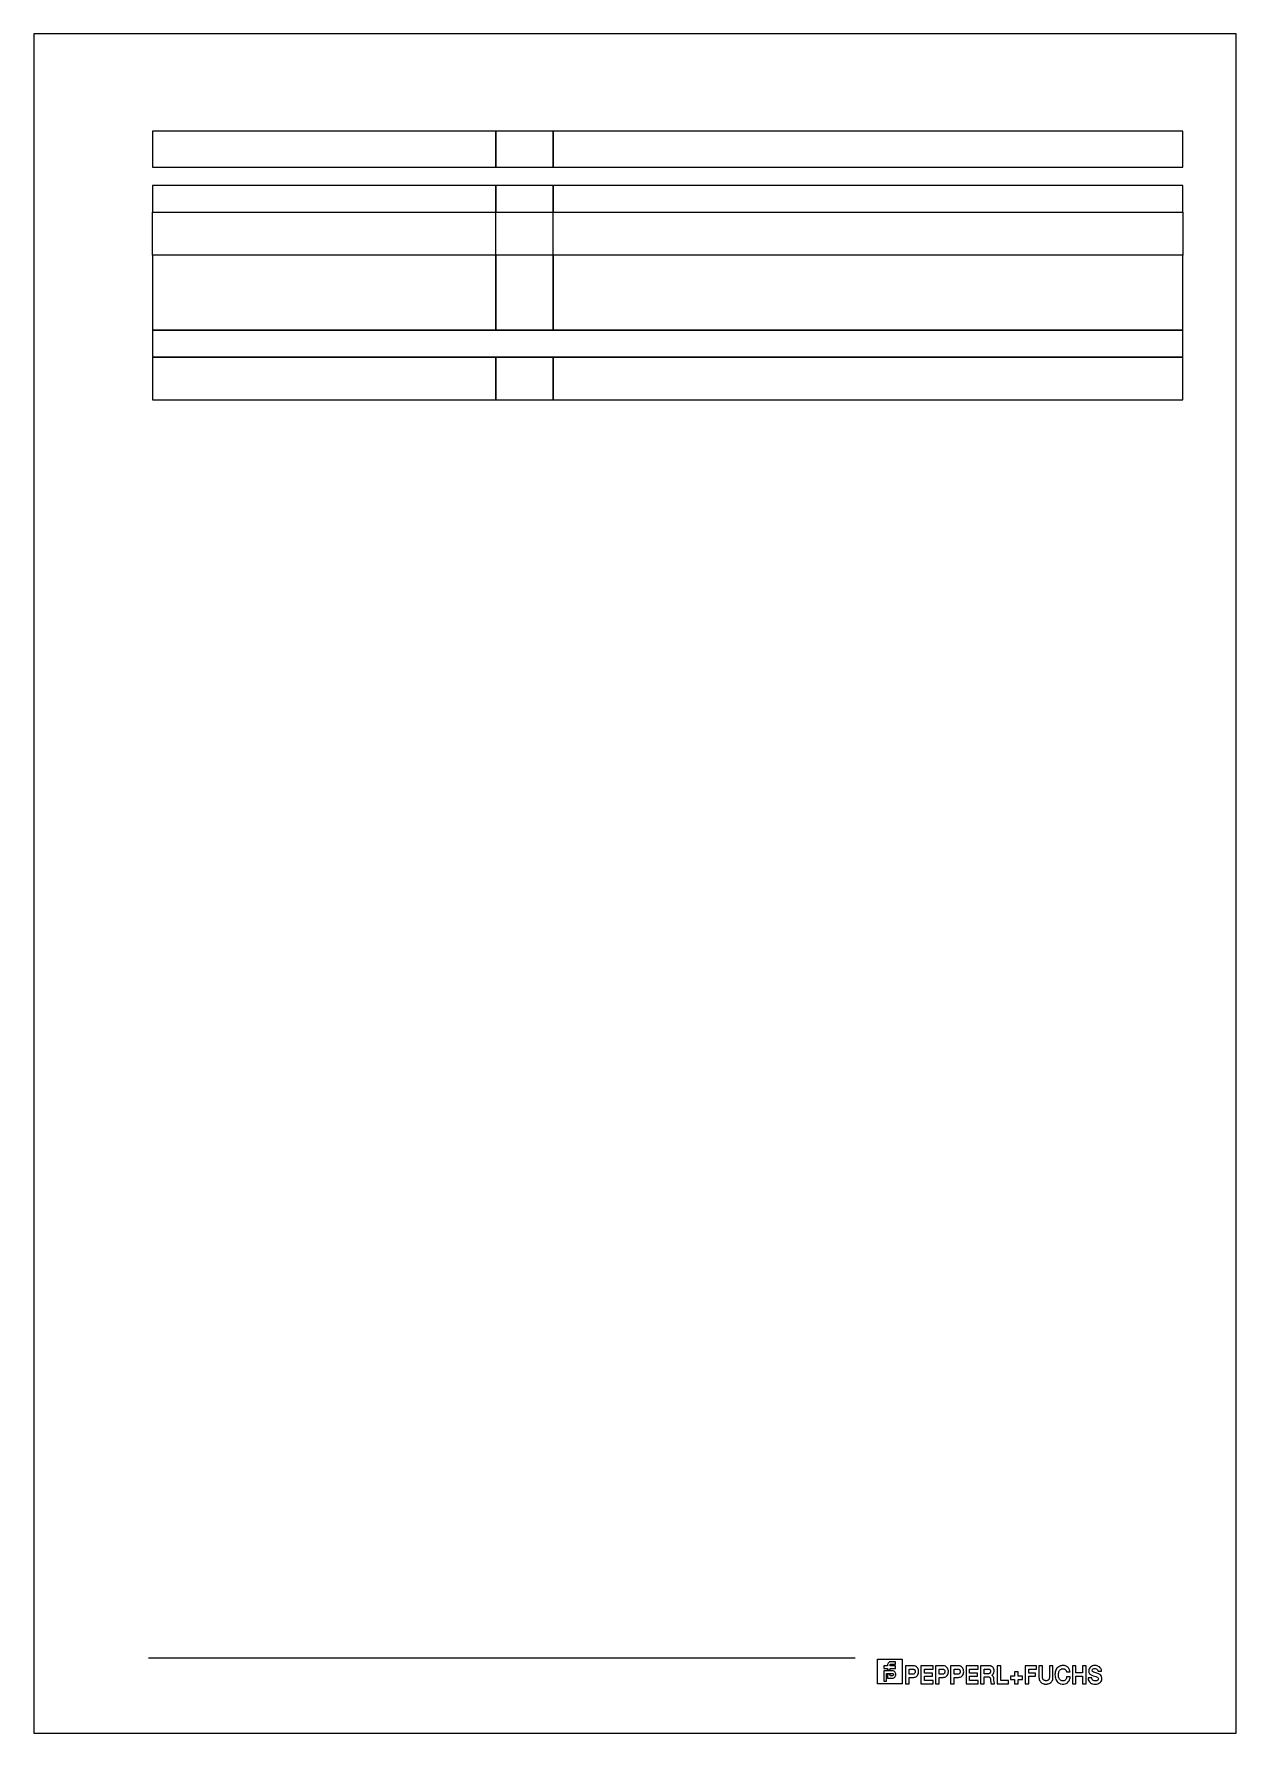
# Model space of a CAD drawing. Header units: metres. Extents: x 0 to 3575, y 0 to 842.
# Drawn here: x 1491 to 2086, y 0 to 842 of the extents above; entities that cross this region are included whole.
import ezdxf

# ---------------------------------------------------------------- set-up
doc = ezdxf.new("R2010")
doc.units = ezdxf.units.M
doc.layers.add('BORDER', color=2, linetype='Continuous')
doc.layers.add('SCHEMATICS', color=7, linetype='Continuous')

msp = doc.modelspace()

# ---------------------------------------------------------------- linework, layer by layer
at = {"layer": 'BORDER', "color": 2}
msp.add_lwpolyline([(1490.56, 0), (2085.84, 0), (2085.84, 841.89), (1490.56, 841.89), (1490.56, 0)], dxfattribs=at)
at = {"layer": 'SCHEMATICS', "color": 7}
for p, q in [((1549.25, 732.34), (1549.25, 753.59)), ((1719.33, 732.34), (1719.33, 753.59)), ((1747.68, 732.34), (1747.68, 753.59)), ((2059.49, 753.59), (2059.49, 732.34)), ((1719.33, 732.34), (1549.25, 732.34)), ((1747.68, 732.34), (1719.33, 732.34)), ((2059.49, 732.34), (1747.68, 732.34)), ((1547.25, 37.2), (1897.23, 37.2)), ((1908.34, 36.55), (1920.46, 36.55)), ((1908.34, 24.43), (1908.34, 36.55)), ((1917.14, 34.13), (1917.14, 35.34)), ((1920.46, 36.55), (1920.46, 24.43)), ((1913.3, 33.23), (1911.48, 33.23)), ((1911.48, 33.23), (1911.48, 32.01)), ((1911.48, 32.01), (1913.3, 32.01)), ((1911.48, 30.79), (1911.48, 25.65)), ((1911.48, 25.65), (1912.69, 25.65)), ((1912.69, 25.65), (1912.69, 29.57)), ((1912.69, 29.57), (1915.6, 29.57)), ((1913.3, 33.67), (1913.3, 33.23)), ((1913.3, 32.01), (1913.3, 31.27)), ((1913.3, 31.27), (1914.51, 31.27)), ((1914.51, 29.09), (1913.3, 29.09)), ((1913.3, 29.09), (1913.3, 27.14)), ((1913.3, 27.14), (1915.6, 27.14)), ((1917.14, 33.23), (1914.51, 33.23)), ((1914.51, 32.01), (1917.14, 32.01)), ((1914.51, 28.36), (1914.51, 29.09)), ((1917.14, 32.01), (1917.14, 33.23)), ((1926.26, 33.24), (1922.23, 33.24)), ((1922.23, 33.24), (1922.23, 24.43)), ((1924.03, 29.13), (1924.03, 31.69)), ((1924.03, 31.69), (1925.8, 31.69)), ((1925.74, 29.13), (1924.03, 29.13)), ((1924.03, 24.43), (1924.03, 27.59)), ((1924.03, 27.59), (1926.08, 27.59)), ((1926.05, 29.16), (1925.74, 29.13)), ((1926.08, 27.59), (1926.44, 27.61)), ((1935.81, 33.24), (1929.75, 33.24)), ((1929.75, 33.24), (1929.75, 24.42)), ((1931.54, 29.71), (1931.54, 31.62)), ((1931.54, 31.62), (1935.81, 31.62)), ((1935.47, 29.71), (1931.54, 29.71)), ((1931.54, 26.04), (1931.54, 28.17)), ((1931.54, 28.17), (1935.47, 28.17)), ((1935.81, 26.04), (1931.54, 26.04)), ((1935.47, 28.17), (1935.47, 29.71)), ((1935.81, 31.62), (1935.81, 33.24)), ((1935.81, 24.42), (1935.81, 26.04)), ((1940.99, 33.25), (1936.95, 33.25)), ((1936.95, 33.25), (1936.95, 24.42)), ((1938.76, 29.13), (1938.76, 31.7)), ((1938.76, 31.7), (1940.53, 31.7)), ((1940.47, 29.13), (1938.76, 29.13)), ((1938.76, 24.42), (1938.76, 27.58)), ((1938.76, 27.58), (1940.81, 27.58)), ((1940.78, 29.15), (1940.47, 29.13)), ((1940.81, 27.58), (1941.18, 27.61)), ((1948.56, 33.24), (1944.53, 33.24)), ((1944.53, 33.24), (1944.53, 24.43)), ((1946.34, 29.13), (1946.34, 31.69)), ((1946.34, 31.69), (1948.11, 31.69)), ((1948.04, 29.13), (1946.34, 29.13)), ((1946.34, 24.43), (1946.34, 27.59)), ((1946.34, 27.59), (1948.39, 27.59)), ((1948.35, 29.16), (1948.04, 29.13)), ((1948.39, 27.59), (1948.75, 27.61)), ((1958.2, 33.24), (1952.13, 33.24)), ((1952.13, 33.24), (1952.13, 24.42)), ((1953.92, 29.71), (1953.92, 31.62)), ((1953.92, 31.62), (1958.2, 31.62)), ((1957.85, 29.71), (1953.92, 29.71)), ((1953.92, 26.04), (1953.92, 28.17)), ((1953.92, 28.17), (1957.85, 28.17)), ((1958.2, 26.04), (1953.92, 26.04)), ((1957.85, 28.17), (1957.85, 29.71)), ((1958.2, 31.62), (1958.2, 33.24)), ((1958.2, 24.42), (1958.2, 26.04)), ((1963.78, 33.23), (1959.38, 33.23)), ((1959.38, 33.23), (1959.38, 24.43)), ((1961.16, 29.31), (1961.16, 31.68)), ((1961.16, 31.68), (1963.07, 31.68)), ((1962.86, 29.31), (1961.16, 29.31)), ((1961.16, 24.43), (1961.16, 27.84)), ((1961.16, 27.84), (1963.03, 27.84)), ((1963.28, 29.33), (1962.86, 29.31)), ((1963.03, 27.84), (1963.29, 27.84)), ((1963.07, 31.68), (1963.29, 31.68)), ((1964.89, 28.64), (1965.24, 28.89)), ((1965.14, 28.48), (1964.89, 28.64)), ((1966.17, 24.74), (1966.06, 25.36)), ((1969.3, 33.24), (1967.51, 33.24)), ((1967.51, 33.24), (1967.51, 24.43)), ((1969.3, 26.05), (1969.3, 33.24)), ((1973.23, 26.05), (1969.3, 26.05)), ((1973.23, 24.43), (1973.23, 26.05)), ((1976.22, 28.17), (1974.17, 28.17)), ((1974.17, 28.17), (1974.17, 26.6)), ((1974.17, 26.6), (1976.22, 26.6)), ((1978, 30.31), (1976.22, 30.31)), ((1976.22, 30.31), (1976.22, 28.17)), ((1976.22, 26.6), (1976.22, 24.43)), ((1978, 28.17), (1978, 30.31)), ((1980.05, 28.17), (1978, 28.17)), ((1978, 24.43), (1978, 26.6)), ((1978, 26.6), (1980.05, 26.6)), ((1980.05, 26.6), (1980.05, 28.17)), ((1987.1, 33.25), (1981.38, 33.25)), ((1981.38, 33.25), (1981.38, 24.43)), ((1983.17, 29.73), (1983.17, 31.62)), ((1983.17, 31.62), (1987.1, 31.62)), ((1986.6, 29.73), (1983.17, 29.73)), ((1983.17, 24.43), (1983.17, 28.17)), ((1983.17, 28.17), (1986.6, 28.17)), ((1986.6, 28.17), (1986.6, 29.73)), ((1987.1, 31.62), (1987.1, 33.25)), ((1990.02, 33.25), (1988.24, 33.25)), ((1988.24, 33.25), (1988.24, 27.59)), ((1990.02, 28.17), (1990.02, 33.25)), ((1990.06, 27.43), (1990.02, 28.17)), ((1995.19, 33.25), (1993.4, 33.25)), ((1993.4, 33.25), (1993.4, 28.17)), ((1993.4, 28.17), (1993.4, 27.43)), ((1995.15, 27.07), (1995.19, 27.6)), ((1995.19, 27.6), (1995.19, 33.25)), ((2003.63, 27.83), (2001.9, 27.83)), ((2001.9, 27.83), (2001.9, 27.56)), ((2001.91, 30.25), (2003.63, 30.25)), ((2003.63, 30.25), (2003.6, 30.47)), ((2003.65, 27.67), (2003.63, 27.83)), ((2006.6, 33.25), (2004.82, 33.25)), ((2004.82, 33.25), (2004.82, 24.43)), ((2006.6, 29.78), (2006.6, 33.25)), ((2009.84, 29.78), (2006.6, 29.78)), ((2006.6, 24.43), (2006.6, 28.2)), ((2006.6, 28.2), (2009.84, 28.2)), ((2011.61, 33.25), (2009.84, 33.25)), ((2009.84, 33.25), (2009.84, 29.78)), ((2009.84, 28.2), (2009.84, 24.43)), ((2011.61, 24.43), (2011.61, 33.25)), ((2014.4, 27.36), (2012.62, 27.36)), ((2012.62, 27.36), (2012.62, 27.1)), ((2014.4, 27.24), (2014.4, 27.36)), ((2017.51, 30.61), (2019.27, 30.61)), ((2019.27, 30.61), (2019.26, 30.82)), ((1920.46, 24.43), (1908.34, 24.43)), ((1922.23, 24.43), (1924.03, 24.43)), ((1929.75, 24.42), (1935.81, 24.42)), ((1936.95, 24.42), (1938.76, 24.42)), ((1944.53, 24.43), (1946.34, 24.43)), ((1952.13, 24.42), (1958.2, 24.42)), ((1959.38, 24.43), (1961.16, 24.43)), ((1964.49, 24.68), (1964.56, 24.43)), ((1964.56, 24.43), (1966.25, 24.43)), ((1966.25, 24.43), (1966.17, 24.74)), ((1967.51, 24.43), (1973.23, 24.43)), ((1976.22, 24.43), (1978, 24.43)), ((1981.38, 24.43), (1983.17, 24.43)), ((2004.82, 24.43), (2006.6, 24.43)), ((2009.84, 24.43), (2011.61, 24.43))]:
    msp.add_line(p, q, dxfattribs=at)
for points in [[(1549.25, 775.85), (1719.33, 775.85), (1719.33, 793.7), (1549.25, 793.7), (1549.25, 775.85)], [(1719.33, 775.85), (1747.68, 775.85), (1747.68, 793.7), (1719.33, 793.7), (1719.33, 775.85)], [(1747.68, 775.85), (2059.49, 775.85), (2059.49, 793.7), (1747.68, 793.7), (1747.68, 775.85)], [(1549.25, 753.59), (1719.33, 753.59), (1719.33, 766.84), (1549.25, 766.84), (1549.25, 753.59)], [(1719.33, 753.59), (1747.68, 753.59), (1747.68, 766.84), (1719.33, 766.84), (1719.33, 753.59)], [(1747.68, 753.59), (2059.49, 753.59), (2059.49, 766.84), (1747.68, 766.84), (1747.68, 753.59)], [(1549.25, 695.09), (1719.33, 695.09), (1719.33, 732.34), (1549.25, 732.34), (1549.25, 695.09)], [(1719.33, 695.09), (1747.68, 695.09), (1747.68, 732.34), (1719.33, 732.34), (1719.33, 695.09)], [(1747.68, 695.09), (2059.49, 695.09), (2059.49, 732.34), (1747.68, 732.34), (1747.68, 695.09)], [(1549.25, 681.83), (2059.49, 681.83), (2059.49, 695.08), (1549.25, 695.08), (1549.25, 681.83)], [(1549.25, 660.58), (1719.33, 660.58), (1719.33, 681.83), (1549.25, 681.83), (1549.25, 660.58)], [(1719.33, 660.58), (1747.68, 660.58), (1747.68, 681.83), (1719.33, 681.83), (1719.33, 660.58)], [(1747.68, 660.58), (2059.49, 660.58), (2059.49, 681.83), (1747.68, 681.83), (1747.68, 660.58)], [(1914.97, 35.34), (1914.61, 35.3), (1914.29, 35.2), (1914, 35.03), (1913.76, 34.82), (1913.56, 34.57), (1913.42, 34.29), (1913.33, 33.99), (1913.3, 33.67)], [(1914.51, 33.67), (1914.52, 33.77), (1914.54, 33.86), (1914.59, 33.94), (1914.64, 34), (1914.71, 34.05), (1914.79, 34.09), (1914.87, 34.12), (1914.96, 34.13)], [(1914.96, 34.13), (1915.2, 34.13), (1915.52, 34.13), (1915.88, 34.13), (1916.24, 34.13), (1916.59, 34.13), (1916.87, 34.13), (1917.06, 34.13), (1917.14, 34.13)], [(1917.14, 35.34), (1917.05, 35.34), (1916.81, 35.34), (1916.47, 35.34), (1916.08, 35.34), (1915.69, 35.34), (1915.34, 35.34), (1915.08, 35.34), (1914.97, 35.34)], [(1915.6, 30.79), (1915.36, 30.79), (1914.87, 30.79), (1914.21, 30.79), (1913.46, 30.79), (1912.73, 30.79), (1912.09, 30.79), (1911.65, 30.79), (1911.48, 30.79)], [(1914.51, 33.23), (1914.51, 33.31), (1914.51, 33.39), (1914.51, 33.46), (1914.51, 33.52), (1914.51, 33.57), (1914.51, 33.62), (1914.51, 33.65), (1914.51, 33.67)], [(1914.51, 31.27), (1914.51, 31.28), (1914.51, 31.33), (1914.51, 31.39), (1914.51, 31.49), (1914.51, 31.6), (1914.51, 31.72), (1914.51, 31.86), (1914.51, 32.01)], [(1915.6, 28.36), (1915.52, 28.36), (1915.38, 28.36), (1915.2, 28.36), (1915.01, 28.36), (1914.82, 28.36), (1914.66, 28.36), (1914.55, 28.36), (1914.51, 28.36)], [(1917.4, 28.98), (1917.37, 29.33), (1917.27, 29.66), (1917.12, 29.97), (1916.91, 30.24), (1916.64, 30.46), (1916.34, 30.64), (1915.98, 30.75), (1915.6, 30.79)], [(1915.6, 29.57), (1915.72, 29.56), (1915.84, 29.52), (1915.94, 29.45), (1916.02, 29.37), (1916.09, 29.28), (1916.15, 29.18), (1916.18, 29.08), (1916.19, 28.98)], [(1916.19, 28.98), (1916.17, 28.81), (1916.12, 28.68), (1916.05, 28.57), (1915.96, 28.49), (1915.87, 28.43), (1915.77, 28.39), (1915.68, 28.37), (1915.6, 28.36)], [(1915.6, 27.14), (1915.99, 27.18), (1916.34, 27.3), (1916.65, 27.47), (1916.91, 27.71), (1917.12, 27.99), (1917.27, 28.3), (1917.37, 28.63), (1917.4, 28.98)], [(1925.8, 31.69), (1925.83, 31.69), (1925.87, 31.69), (1925.9, 31.69), (1925.93, 31.68), (1925.96, 31.68), (1925.99, 31.67), (1926.02, 31.67), (1926.05, 31.67)], [(1926.05, 31.67), (1926.26, 31.62), (1926.45, 31.53), (1926.6, 31.4), (1926.73, 31.23), (1926.82, 31.04), (1926.89, 30.83), (1926.93, 30.61), (1926.94, 30.38)], [(1926.94, 30.38), (1926.92, 30.16), (1926.87, 29.95), (1926.8, 29.75), (1926.7, 29.57), (1926.58, 29.41), (1926.42, 29.29), (1926.25, 29.2), (1926.05, 29.16)], [(1926.69, 33.22), (1926.64, 33.22), (1926.59, 33.23), (1926.54, 33.23), (1926.49, 33.24), (1926.43, 33.24), (1926.38, 33.24), (1926.32, 33.24), (1926.26, 33.24)], [(1926.44, 27.61), (1926.94, 27.71), (1927.38, 27.9), (1927.76, 28.19), (1928.08, 28.55), (1928.33, 28.96), (1928.52, 29.42), (1928.63, 29.9), (1928.68, 30.38)], [(1928.68, 30.38), (1928.66, 30.82), (1928.58, 31.26), (1928.43, 31.7), (1928.22, 32.11), (1927.94, 32.49), (1927.59, 32.81), (1927.18, 33.06), (1926.69, 33.22)], [(1940.53, 31.7), (1940.57, 31.7), (1940.6, 31.69), (1940.63, 31.69), (1940.66, 31.69), (1940.69, 31.68), (1940.72, 31.68), (1940.75, 31.67), (1940.78, 31.67)], [(1940.78, 31.67), (1941, 31.63), (1941.18, 31.53), (1941.34, 31.4), (1941.46, 31.23), (1941.56, 31.04), (1941.62, 30.83), (1941.66, 30.61), (1941.67, 30.38)], [(1941.67, 30.38), (1941.65, 30.16), (1941.61, 29.95), (1941.53, 29.75), (1941.43, 29.56), (1941.31, 29.41), (1941.16, 29.28), (1940.98, 29.2), (1940.78, 29.15)], [(1941.42, 33.22), (1941.37, 33.23), (1941.32, 33.24), (1941.27, 33.24), (1941.22, 33.24), (1941.17, 33.24), (1941.11, 33.25), (1941.05, 33.25), (1940.99, 33.25)], [(1941.18, 27.61), (1941.68, 27.7), (1942.12, 27.9), (1942.5, 28.18), (1942.82, 28.54), (1943.07, 28.96), (1943.26, 29.41), (1943.37, 29.89), (1943.42, 30.38)], [(1943.42, 30.38), (1943.4, 30.82), (1943.31, 31.27), (1943.17, 31.7), (1942.95, 32.12), (1942.67, 32.49), (1942.33, 32.81), (1941.91, 33.06), (1941.42, 33.22)], [(1948.11, 31.69), (1948.14, 31.69), (1948.17, 31.69), (1948.2, 31.69), (1948.23, 31.68), (1948.26, 31.68), (1948.29, 31.67), (1948.32, 31.67), (1948.35, 31.67)], [(1948.35, 31.67), (1948.57, 31.62), (1948.75, 31.53), (1948.91, 31.4), (1949.03, 31.23), (1949.13, 31.04), (1949.2, 30.83), (1949.23, 30.61), (1949.24, 30.38)], [(1949.24, 30.38), (1949.23, 30.16), (1949.18, 29.95), (1949.11, 29.75), (1949.01, 29.57), (1948.88, 29.41), (1948.73, 29.29), (1948.55, 29.2), (1948.35, 29.16)], [(1949, 33.22), (1948.95, 33.22), (1948.89, 33.23), (1948.84, 33.23), (1948.79, 33.24), (1948.74, 33.24), (1948.68, 33.24), (1948.62, 33.24), (1948.56, 33.24)], [(1948.75, 27.61), (1949.25, 27.71), (1949.69, 27.9), (1950.07, 28.19), (1950.39, 28.55), (1950.64, 28.96), (1950.82, 29.42), (1950.94, 29.89), (1950.98, 30.38)], [(1950.98, 30.38), (1950.96, 30.82), (1950.88, 31.26), (1950.73, 31.7), (1950.52, 32.11), (1950.24, 32.49), (1949.9, 32.81), (1949.48, 33.06), (1949, 33.22)], [(1964.27, 30.33), (1964.23, 30.11), (1964.16, 29.91), (1964.07, 29.74), (1963.95, 29.6), (1963.81, 29.49), (1963.65, 29.41), (1963.48, 29.36), (1963.28, 29.33)], [(1963.29, 31.68), (1963.47, 31.65), (1963.64, 31.61), (1963.79, 31.56), (1963.93, 31.47), (1964.04, 31.36), (1964.14, 31.2), (1964.21, 31.01), (1964.27, 30.76)], [(1963.29, 27.84), (1963.38, 27.83), (1963.46, 27.82), (1963.53, 27.8), (1963.6, 27.78), (1963.67, 27.74), (1963.73, 27.7), (1963.79, 27.66), (1963.84, 27.6)], [(1964.89, 33), (1964.74, 33.06), (1964.61, 33.11), (1964.48, 33.15), (1964.35, 33.19), (1964.22, 33.21), (1964.09, 33.22), (1963.94, 33.23), (1963.78, 33.23)], [(1963.84, 27.6), (1963.97, 27.46), (1964.07, 27.31), (1964.15, 27.15), (1964.2, 26.99), (1964.25, 26.82), (1964.28, 26.64), (1964.3, 26.44), (1964.31, 26.23)], [(1964.27, 30.76), (1964.27, 30.72), (1964.27, 30.67), (1964.27, 30.61), (1964.27, 30.56), (1964.27, 30.5), (1964.27, 30.44), (1964.27, 30.39), (1964.27, 30.33)], [(1964.31, 26.23), (1964.33, 26.02), (1964.33, 25.82), (1964.34, 25.64), (1964.35, 25.45), (1964.37, 25.27), (1964.39, 25.09), (1964.43, 24.89), (1964.49, 24.68)], [(1965.98, 31.53), (1965.91, 31.78), (1965.82, 32), (1965.72, 32.21), (1965.6, 32.4), (1965.47, 32.58), (1965.3, 32.73), (1965.11, 32.87), (1964.89, 33)], [(1965.91, 27.22), (1965.89, 27.34), (1965.84, 27.48), (1965.78, 27.65), (1965.7, 27.83), (1965.59, 28.01), (1965.46, 28.19), (1965.31, 28.35), (1965.14, 28.48)], [(1965.24, 28.89), (1965.41, 29.02), (1965.54, 29.16), (1965.66, 29.31), (1965.75, 29.47), (1965.82, 29.64), (1965.88, 29.83), (1965.94, 30.02), (1965.99, 30.23)], [(1966.06, 25.36), (1966.02, 25.61), (1965.99, 25.84), (1965.98, 26.06), (1965.97, 26.27), (1965.96, 26.48), (1965.95, 26.71), (1965.94, 26.95), (1965.91, 27.22)], [(1965.99, 30.23), (1966.03, 30.41), (1966.06, 30.57), (1966.08, 30.73), (1966.08, 30.88), (1966.07, 31.03), (1966.05, 31.19), (1966.02, 31.35), (1965.98, 31.53)], [(1988.24, 27.59), (1988.24, 27.51), (1988.25, 27.44), (1988.25, 27.38), (1988.26, 27.32), (1988.26, 27.26), (1988.27, 27.2), (1988.28, 27.13), (1988.29, 27.06)], [(1988.29, 27.06), (1988.41, 26.56), (1988.57, 26.1), (1988.78, 25.69), (1989.05, 25.32), (1989.37, 25), (1989.74, 24.72), (1990.16, 24.51), (1990.64, 24.35)], [(1990.72, 26.19), (1990.56, 26.31), (1990.43, 26.43), (1990.32, 26.57), (1990.23, 26.72), (1990.16, 26.88), (1990.11, 27.05), (1990.08, 27.23), (1990.06, 27.43)], [(1991.71, 25.93), (1991.56, 25.93), (1991.43, 25.94), (1991.31, 25.96), (1991.19, 25.98), (1991.07, 26.01), (1990.95, 26.05), (1990.84, 26.11), (1990.72, 26.19)], [(1992.82, 26.19), (1992.69, 26.1), (1992.56, 26.03), (1992.43, 25.99), (1992.3, 25.95), (1992.16, 25.93), (1992.02, 25.93), (1991.87, 25.92), (1991.71, 25.93)], [(1992.76, 24.37), (1993.25, 24.53), (1993.69, 24.74), (1994.09, 25.01), (1994.43, 25.32), (1994.71, 25.69), (1994.93, 26.1), (1995.08, 26.56), (1995.15, 27.07)], [(1993.4, 27.43), (1993.39, 27.23), (1993.37, 27.05), (1993.33, 26.88), (1993.27, 26.73), (1993.19, 26.58), (1993.09, 26.44), (1992.97, 26.31), (1992.82, 26.19)], [(1998.05, 32.84), (1997.56, 32.49), (1997.16, 32.1), (1996.84, 31.66), (1996.6, 31.18), (1996.42, 30.67), (1996.3, 30.12), (1996.23, 29.55), (1996.19, 28.95)], [(1996.19, 28.95), (1996.23, 28.08), (1996.39, 27.24), (1996.66, 26.44), (1997.06, 25.72), (1997.58, 25.1), (1998.23, 24.62), (1999, 24.3), (1999.9, 24.17)], [(1997.92, 29), (1997.93, 29.19), (1997.95, 29.37), (1997.97, 29.55), (1998, 29.72), (1998.04, 29.88), (1998.07, 30.03), (1998.11, 30.17), (1998.15, 30.28)], [(1998.01, 27.77), (1997.97, 27.92), (1997.95, 28.07), (1997.93, 28.21), (1997.92, 28.36), (1997.92, 28.51), (1997.92, 28.66), (1997.92, 28.82), (1997.92, 29)], [(2000.12, 25.83), (1999.65, 25.89), (1999.26, 26.02), (1998.93, 26.2), (1998.66, 26.44), (1998.44, 26.71), (1998.27, 27.03), (1998.13, 27.39), (1998.01, 27.77)], [(2000.15, 33.45), (1999.84, 33.44), (1999.56, 33.42), (1999.3, 33.37), (1999.05, 33.31), (1998.81, 33.23), (1998.56, 33.12), (1998.31, 33), (1998.05, 32.84)], [(1998.15, 30.28), (1998.29, 30.61), (1998.46, 30.92), (1998.67, 31.18), (1998.92, 31.41), (1999.19, 31.59), (1999.5, 31.73), (1999.84, 31.8), (2000.2, 31.82)], [(1999.9, 24.17), (2000.57, 24.21), (2001.2, 24.35), (2001.78, 24.58), (2002.31, 24.9), (2002.77, 25.31), (2003.15, 25.79), (2003.43, 26.36), (2003.61, 26.99)], [(2001.9, 27.56), (2001.86, 27.21), (2001.76, 26.88), (2001.59, 26.58), (2001.36, 26.31), (2001.1, 26.1), (2000.8, 25.94), (2000.47, 25.85), (2000.12, 25.83)], [(2002.52, 32.6), (2002.27, 32.83), (2002.01, 33.02), (2001.74, 33.17), (2001.46, 33.29), (2001.16, 33.37), (2000.84, 33.42), (2000.51, 33.44), (2000.15, 33.45)], [(2000.2, 31.82), (2000.44, 31.8), (2000.66, 31.75), (2000.86, 31.68), (2001.05, 31.59), (2001.22, 31.47), (2001.38, 31.33), (2001.53, 31.16), (2001.67, 30.96)], [(2001.67, 30.96), (2001.72, 30.87), (2001.77, 30.79), (2001.8, 30.7), (2001.83, 30.62), (2001.86, 30.54), (2001.88, 30.45), (2001.9, 30.35), (2001.91, 30.25)], [(2003.6, 30.47), (2003.56, 30.65), (2003.52, 30.86), (2003.46, 31.09), (2003.36, 31.35), (2003.23, 31.63), (2003.05, 31.94), (2002.82, 32.26), (2002.52, 32.6)], [(2003.61, 26.99), (2003.63, 27.09), (2003.64, 27.17), (2003.65, 27.25), (2003.65, 27.33), (2003.66, 27.41), (2003.66, 27.49), (2003.65, 27.58), (2003.65, 27.67)], [(2012.62, 27.1), (2012.7, 26.43), (2012.92, 25.85), (2013.26, 25.34), (2013.71, 24.93), (2014.23, 24.61), (2014.82, 24.38), (2015.46, 24.24), (2016.12, 24.21)], [(2015.89, 33.45), (2015.3, 33.4), (2014.74, 33.26), (2014.22, 33.03), (2013.77, 32.71), (2013.39, 32.3), (2013.11, 31.82), (2012.93, 31.26), (2012.88, 30.62)], [(2012.88, 30.62), (2012.92, 30.27), (2013.01, 29.94), (2013.16, 29.64), (2013.35, 29.37), (2013.57, 29.14), (2013.83, 28.93), (2014.12, 28.76), (2014.43, 28.62)], [(2014.47, 26.81), (2014.46, 26.87), (2014.44, 26.92), (2014.43, 26.97), (2014.42, 27.02), (2014.41, 27.07), (2014.41, 27.12), (2014.4, 27.18), (2014.4, 27.24)], [(2014.43, 28.62), (2015.18, 28.35), (2015.83, 28.16), (2016.38, 28.02), (2016.83, 27.89), (2017.18, 27.74), (2017.43, 27.54), (2017.6, 27.25), (2017.67, 26.83)], [(2016.12, 25.81), (2015.85, 25.85), (2015.58, 25.9), (2015.34, 25.97), (2015.11, 26.07), (2014.9, 26.2), (2014.73, 26.36), (2014.58, 26.56), (2014.47, 26.81)], [(2014.62, 31.11), (2014.79, 31.51), (2015.12, 31.78), (2015.55, 31.92), (2016.03, 31.94), (2016.52, 31.84), (2016.96, 31.63), (2017.3, 31.3), (2017.49, 30.88)], [(2019.43, 27.05), (2019.17, 28.17), (2018.58, 28.93), (2017.76, 29.4), (2016.85, 29.7), (2015.97, 29.92), (2015.22, 30.16), (2014.73, 30.52), (2014.62, 31.11)], [(2019.26, 30.82), (2019.16, 31.39), (2018.95, 31.9), (2018.63, 32.35), (2018.21, 32.74), (2017.72, 33.04), (2017.16, 33.27), (2016.54, 33.41), (2015.89, 33.45)], [(2016.12, 24.21), (2016.75, 24.27), (2017.36, 24.41), (2017.93, 24.63), (2018.44, 24.94), (2018.86, 25.33), (2019.18, 25.82), (2019.38, 26.39), (2019.43, 27.05)], [(2017.67, 26.83), (2017.64, 26.54), (2017.53, 26.31), (2017.35, 26.12), (2017.12, 25.98), (2016.87, 25.89), (2016.61, 25.83), (2016.35, 25.81), (2016.12, 25.81)], [(2017.49, 30.88), (2017.49, 30.8), (2017.5, 30.74), (2017.5, 30.69), (2017.5, 30.66), (2017.5, 30.64), (2017.5, 30.62), (2017.51, 30.62), (2017.51, 30.61)], [(1990.64, 24.35), (1990.79, 24.31), (1990.93, 24.29), (1991.06, 24.27), (1991.18, 24.26), (1991.31, 24.26), (1991.44, 24.26), (1991.58, 24.26), (1991.73, 24.26)], [(1991.73, 24.26), (1991.88, 24.26), (1992.01, 24.26), (1992.13, 24.27), (1992.25, 24.28), (1992.37, 24.29), (1992.49, 24.31), (1992.62, 24.34), (1992.76, 24.37)]]:
    msp.add_lwpolyline(points, dxfattribs=at)

doc.saveas('drawing.dxf')
